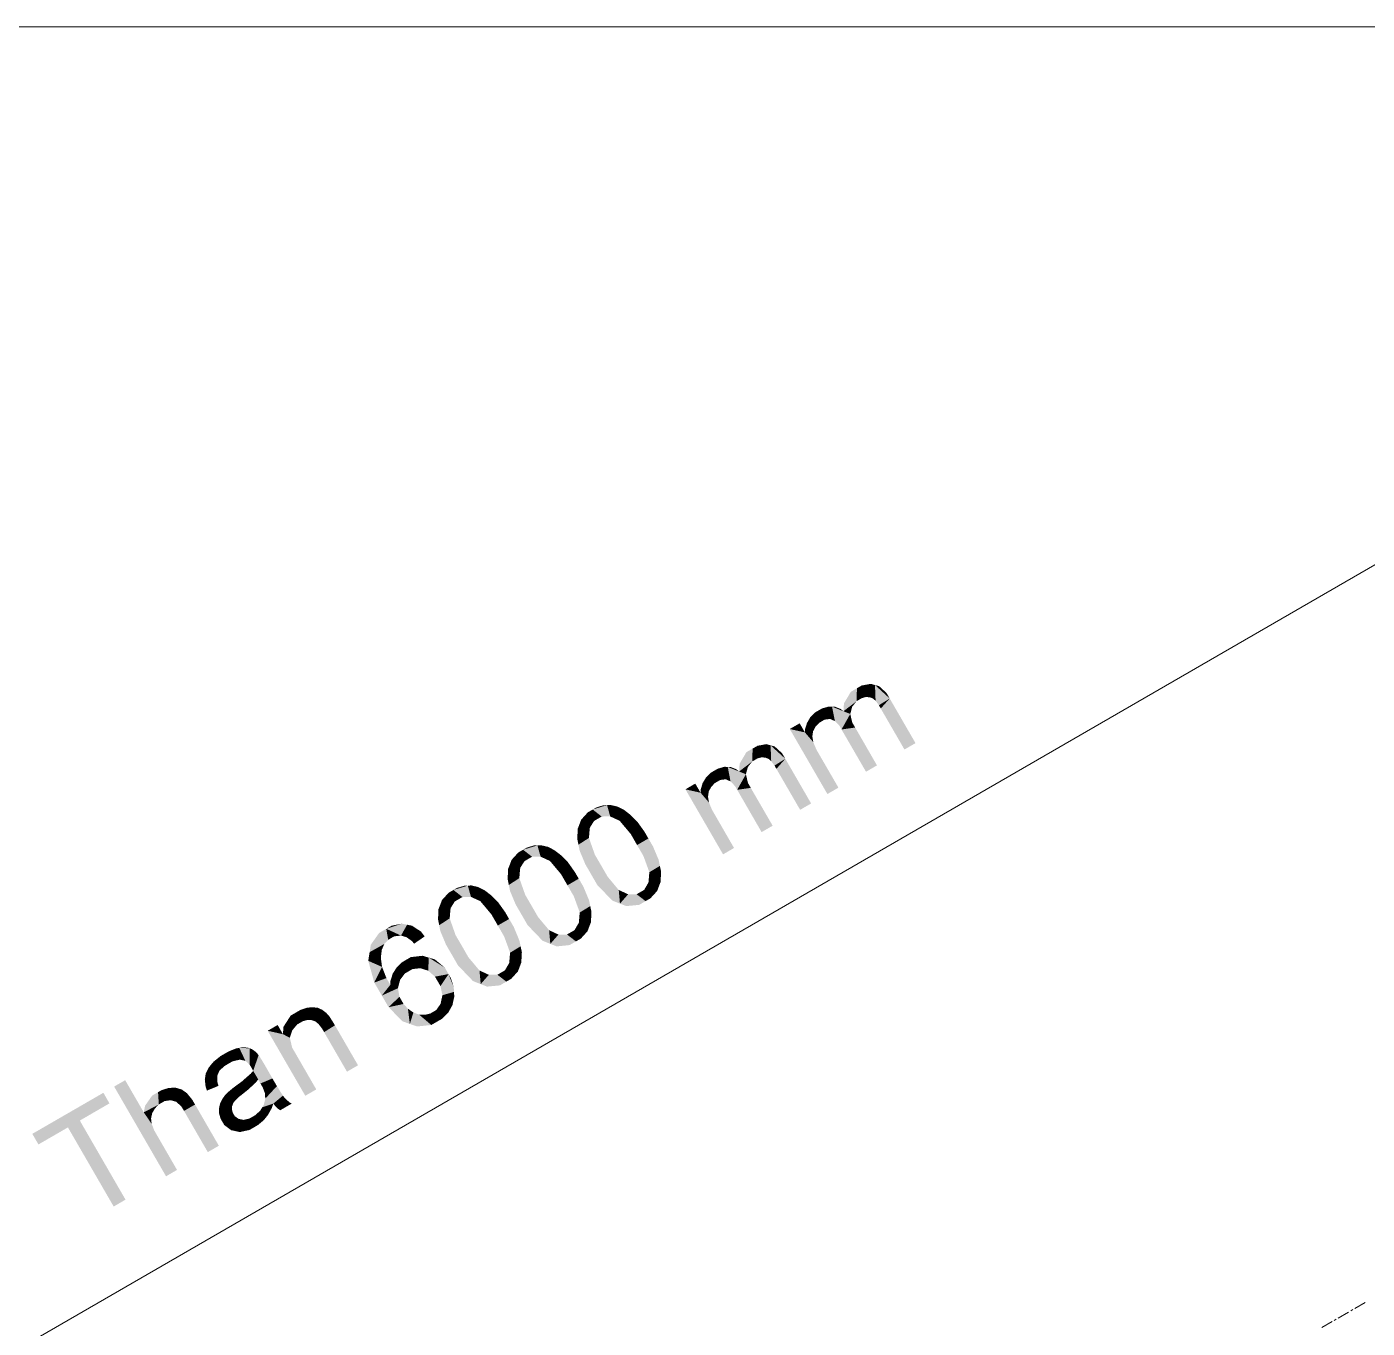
# Model space of a CAD drawing. Header units: millimetres. Extents: x 2 to 579, y 1 to 405.
# Drawn here: x 213.88 to 231.34, y 134.78 to 151.73 of the extents above; entities that cross this region are included whole.
import ezdxf

# ---------------------------------------------------------------- set-up
doc = ezdxf.new("R2010")
doc.units = ezdxf.units.MM
doc.linetypes.add('XKITLINE00', pattern=[0])
doc.layers.add('LinkedObject', color=7, linetype='Continuous', lineweight=0)

# ---------------------------------------------------------------- blocks, each defined once
blk = doc.blocks.new('*A4')
at = {"layer": 'LinkedObject'}
for points in [[(224.692, 143.114), (224.516, 142.814), (224.612, 143.067)], [(224.687, 142.945), (224.516, 142.814), (224.692, 143.114)], [(224.612, 143.067), (224.516, 142.814), (224.523, 142.917)], [(224.687, 142.945), (224.692, 143.114), (224.731, 142.971)], [(224.755, 143.15), (224.806, 142.999), (224.692, 143.114)], [(224.692, 143.114), (224.806, 142.999), (224.756, 142.985)], [(224.731, 142.971), (224.692, 143.114), (224.756, 142.985)], [(224.927, 143.156), (224.755, 143.15), (224.873, 143.171)], [(224.856, 142.997), (224.755, 143.15), (224.927, 143.156)], [(224.806, 142.999), (224.755, 143.15), (224.831, 142.998)], [(224.831, 142.998), (224.755, 143.15), (224.856, 142.997)], [(224.927, 143.156), (224.899, 142.981), (224.856, 142.997)], [(224.899, 142.981), (224.927, 143.156), (224.917, 142.966)], [(224.917, 142.966), (224.927, 143.156), (224.935, 142.951)], [(225.077, 143.053), (224.927, 143.156), (224.981, 143.141)], [(225.119, 142.98), (224.927, 143.156), (225.077, 143.053)], [(224.978, 142.893), (224.927, 143.156), (225.119, 142.98)], [(224.935, 142.951), (224.927, 143.156), (224.978, 142.893)], [(224.238, 142.851), (224.342, 142.714), (224.191, 142.824)], [(224.327, 142.876), (224.342, 142.714), (224.238, 142.851)], [(224.368, 142.874), (224.342, 142.714), (224.327, 142.876)], [(224.368, 142.874), (224.373, 142.7), (224.342, 142.714)], [(224.373, 142.7), (224.368, 142.874), (224.405, 142.686)], [(224.483, 142.842), (224.368, 142.874), (224.409, 142.872)], [(224.516, 142.814), (224.368, 142.874), (224.483, 142.842)], [(224.464, 142.625), (224.368, 142.874), (224.516, 142.814)], [(224.405, 142.686), (224.368, 142.874), (224.464, 142.625)], [(224.63, 142.873), (224.516, 142.814), (224.687, 142.945)], [(224.618, 142.826), (224.516, 142.814), (224.63, 142.873)], [(224.516, 142.814), (224.618, 142.826), (224.605, 142.779)], [(225.119, 142.98), (225.002, 142.85), (224.978, 142.893)], [(225.002, 142.85), (225.119, 142.98), (225.311, 142.316)], [(225.311, 142.316), (225.119, 142.98), (225.455, 142.399)], [(224.014, 142.539), (223.817, 142.583), (223.946, 142.657)], [(224.063, 142.699), (224.016, 142.581), (224.041, 142.661)], [(224.154, 142.616), (224.016, 142.581), (224.063, 142.699)], [(224.085, 142.737), (224.201, 142.664), (224.063, 142.699)], [(224.063, 142.699), (224.201, 142.664), (224.154, 142.616)], [(224.149, 142.8), (224.201, 142.664), (224.085, 142.737)], [(224.271, 142.705), (224.149, 142.8), (224.191, 142.824)], [(224.201, 142.664), (224.149, 142.8), (224.231, 142.682)], [(224.231, 142.682), (224.149, 142.8), (224.271, 142.705)], [(224.191, 142.824), (224.342, 142.714), (224.271, 142.705)], [(224.464, 142.625), (224.516, 142.814), (224.491, 142.577)], [(224.605, 142.779), (224.491, 142.577), (224.516, 142.814)], [(224.631, 142.667), (224.491, 142.577), (224.605, 142.779)], [(224.669, 142.602), (224.491, 142.577), (224.631, 142.667)], [(223.817, 142.583), (224.014, 142.539), (224.307, 141.736)], [(224.121, 142.554), (224.014, 142.539), (224.016, 142.581)], [(224.111, 142.486), (224.014, 142.539), (224.121, 142.554)], [(224.163, 142.316), (224.451, 141.819), (224.014, 142.539)], [(224.163, 142.316), (224.014, 142.539), (224.124, 142.411)], [(224.124, 142.411), (224.014, 142.539), (224.117, 142.449)], [(224.117, 142.449), (224.014, 142.539), (224.111, 142.486)], [(224.307, 141.736), (224.014, 142.539), (224.451, 141.819)], [(224.138, 142.585), (224.016, 142.581), (224.154, 142.616)], [(224.121, 142.554), (224.016, 142.581), (224.138, 142.585)], [(224.491, 142.577), (224.669, 142.602), (224.81, 142.026)], [(224.81, 142.026), (224.669, 142.602), (224.953, 142.109)], [(223.333, 142.328), (223.157, 142.029), (223.252, 142.281)], [(223.328, 142.16), (223.157, 142.029), (223.333, 142.328)], [(223.328, 142.16), (223.333, 142.328), (223.372, 142.185)], [(223.396, 142.364), (223.447, 142.213), (223.333, 142.328)], [(223.333, 142.328), (223.447, 142.213), (223.397, 142.2)], [(223.372, 142.185), (223.333, 142.328), (223.397, 142.2)], [(223.567, 142.37), (223.396, 142.364), (223.513, 142.386)], [(223.497, 142.211), (223.396, 142.364), (223.567, 142.37)], [(223.447, 142.213), (223.396, 142.364), (223.472, 142.212)], [(223.472, 142.212), (223.396, 142.364), (223.497, 142.211)], [(223.567, 142.37), (223.539, 142.195), (223.497, 142.211)], [(223.539, 142.195), (223.567, 142.37), (223.557, 142.18)], [(223.557, 142.18), (223.567, 142.37), (223.575, 142.165)], [(223.717, 142.267), (223.567, 142.37), (223.621, 142.355)], [(223.759, 142.195), (223.567, 142.37), (223.717, 142.267)], [(223.618, 142.107), (223.567, 142.37), (223.759, 142.195)], [(223.575, 142.165), (223.567, 142.37), (223.618, 142.107)], [(223.252, 142.281), (223.157, 142.029), (223.164, 142.132)], [(223.271, 142.087), (223.157, 142.029), (223.328, 142.16)], [(223.759, 142.195), (223.643, 142.064), (223.618, 142.107)], [(223.643, 142.064), (223.759, 142.195), (223.952, 141.53)], [(223.952, 141.53), (223.759, 142.195), (224.095, 141.613)], [(222.79, 142.014), (222.841, 141.879), (222.726, 141.952)], [(222.911, 141.919), (222.79, 142.014), (222.832, 142.039)], [(222.841, 141.879), (222.79, 142.014), (222.872, 141.896)], [(222.872, 141.896), (222.79, 142.014), (222.911, 141.919)], [(222.879, 142.066), (222.983, 141.928), (222.832, 142.039)], [(222.832, 142.039), (222.983, 141.928), (222.911, 141.919)], [(222.967, 142.091), (222.983, 141.928), (222.879, 142.066)], [(223.009, 142.089), (222.983, 141.928), (222.967, 142.091)], [(223.009, 142.089), (223.014, 141.914), (222.983, 141.928)], [(223.014, 141.914), (223.009, 142.089), (223.045, 141.901)], [(223.124, 142.057), (223.009, 142.089), (223.05, 142.087)], [(223.157, 142.029), (223.009, 142.089), (223.124, 142.057)], [(223.104, 141.839), (223.009, 142.089), (223.157, 142.029)], [(223.045, 141.901), (223.009, 142.089), (223.104, 141.839)], [(223.104, 141.839), (223.157, 142.029), (223.132, 141.791)], [(223.246, 141.994), (223.132, 141.791), (223.157, 142.029)], [(223.272, 141.881), (223.132, 141.791), (223.246, 141.994)], [(223.258, 142.04), (223.157, 142.029), (223.271, 142.087)], [(223.157, 142.029), (223.258, 142.04), (223.246, 141.994)], [(222.655, 141.753), (222.458, 141.797), (222.586, 141.872)], [(222.458, 141.797), (222.655, 141.753), (222.948, 140.95)], [(222.762, 141.769), (222.655, 141.753), (222.657, 141.795)], [(222.703, 141.914), (222.657, 141.795), (222.681, 141.876)], [(222.795, 141.83), (222.657, 141.795), (222.703, 141.914)], [(222.778, 141.8), (222.657, 141.795), (222.795, 141.83)], [(222.762, 141.769), (222.657, 141.795), (222.778, 141.8)], [(222.726, 141.952), (222.841, 141.879), (222.703, 141.914)], [(222.703, 141.914), (222.841, 141.879), (222.795, 141.83)], [(223.309, 141.816), (223.132, 141.791), (223.272, 141.881)], [(223.132, 141.791), (223.309, 141.816), (223.45, 141.24)], [(223.45, 141.24), (223.309, 141.816), (223.594, 141.323)], [(222.752, 141.701), (222.655, 141.753), (222.762, 141.769)], [(222.804, 141.531), (223.091, 141.033), (222.655, 141.753)], [(222.804, 141.531), (222.655, 141.753), (222.764, 141.626)], [(222.764, 141.626), (222.655, 141.753), (222.758, 141.663)], [(222.758, 141.663), (222.655, 141.753), (222.752, 141.701)], [(222.948, 140.95), (222.655, 141.753), (223.091, 141.033)], [(221.186, 141.497), (221.268, 141.385), (221.1, 141.402)], [(221.25, 141.534), (221.268, 141.385), (221.186, 141.497)], [(221.437, 141.592), (221.25, 141.534), (221.39, 141.59)], [(221.478, 141.444), (221.25, 141.534), (221.437, 141.592)], [(221.39, 141.59), (221.25, 141.534), (221.297, 141.561)], [(221.25, 141.534), (221.367, 141.443), (221.317, 141.414)], [(221.367, 141.443), (221.25, 141.534), (221.478, 141.444)], [(221.268, 141.385), (221.25, 141.534), (221.317, 141.414)], [(221.483, 141.593), (221.539, 141.416), (221.437, 141.592)], [(221.437, 141.592), (221.539, 141.416), (221.478, 141.444)], [(221.573, 141.572), (221.539, 141.416), (221.483, 141.593)], [(221.617, 141.55), (221.539, 141.416), (221.573, 141.572)], [(221.617, 141.55), (221.6, 141.388), (221.539, 141.416)], [(221.66, 141.528), (221.6, 141.388), (221.617, 141.55)], [(221.746, 141.461), (221.6, 141.388), (221.66, 141.528)], [(221.789, 141.418), (221.6, 141.388), (221.746, 141.461)], [(221.055, 141.285), (221.207, 141.239), (221.049, 141.151)], [(221.213, 141.298), (221.055, 141.285), (221.078, 141.344)], [(221.207, 141.239), (221.055, 141.285), (221.213, 141.298)], [(221.1, 141.402), (221.268, 141.385), (221.078, 141.344)], [(221.078, 141.344), (221.268, 141.385), (221.213, 141.298)], [(221.789, 141.418), (221.745, 141.216), (221.6, 141.388)], [(221.832, 141.374), (221.745, 141.216), (221.789, 141.418)], [(221.925, 141.244), (221.745, 141.216), (221.832, 141.374)], [(221.049, 141.151), (221.207, 141.239), (221.064, 141.076)], [(221.064, 141.076), (221.207, 141.239), (221.201, 141.164)], [(221.201, 141.164), (221.154, 140.821), (221.064, 141.076)], [(221.278, 140.946), (221.154, 140.821), (221.201, 141.164)], [(221.925, 141.244), (221.828, 141.071), (221.745, 141.216)], [(221.975, 141.157), (221.828, 141.071), (221.925, 141.244)], [(221.975, 141.157), (221.911, 140.928), (221.828, 141.071)], [(222.035, 141.054), (221.911, 140.928), (221.975, 141.157)], [(220.279, 140.973), (220.361, 140.861), (220.193, 140.878)], [(220.343, 141.01), (220.361, 140.861), (220.279, 140.973)], [(220.53, 141.067), (220.343, 141.01), (220.483, 141.066)], [(220.571, 140.92), (220.343, 141.01), (220.53, 141.067)], [(220.483, 141.066), (220.343, 141.01), (220.39, 141.037)], [(220.343, 141.01), (220.46, 140.919), (220.41, 140.89)], [(220.46, 140.919), (220.343, 141.01), (220.571, 140.92)], [(220.361, 140.861), (220.343, 141.01), (220.41, 140.89)], [(220.576, 141.069), (220.632, 140.892), (220.53, 141.067)], [(220.53, 141.067), (220.632, 140.892), (220.571, 140.92)], [(220.666, 141.048), (220.632, 140.892), (220.576, 141.069)], [(220.71, 141.026), (220.632, 140.892), (220.666, 141.048)], [(220.71, 141.026), (220.693, 140.864), (220.632, 140.892)], [(220.753, 141.003), (220.693, 140.864), (220.71, 141.026)], [(220.839, 140.937), (220.693, 140.864), (220.753, 141.003)], [(220.882, 140.894), (220.693, 140.864), (220.839, 140.937)], [(221.064, 141.076), (221.154, 140.821), (221.079, 141)], [(221.154, 140.821), (221.278, 140.946), (221.214, 140.717)], [(221.214, 140.717), (221.278, 140.946), (221.362, 140.802)], [(221.911, 140.928), (222.035, 141.054), (221.988, 140.717)], [(221.988, 140.717), (222.035, 141.054), (222.125, 140.8)], [(222.125, 140.8), (222.035, 141.054), (222.11, 140.876)], [(220.148, 140.761), (220.3, 140.715), (220.142, 140.627)], [(220.306, 140.774), (220.148, 140.761), (220.171, 140.819)], [(220.3, 140.715), (220.148, 140.761), (220.306, 140.774)], [(220.193, 140.878), (220.361, 140.861), (220.171, 140.819)], [(220.171, 140.819), (220.361, 140.861), (220.306, 140.774)], [(220.882, 140.894), (220.838, 140.691), (220.693, 140.864)], [(220.925, 140.85), (220.838, 140.691), (220.882, 140.894)], [(221.018, 140.719), (220.838, 140.691), (220.925, 140.85)], [(221.362, 140.802), (221.309, 140.552), (221.214, 140.717)], [(221.445, 140.658), (221.309, 140.552), (221.362, 140.802)], [(222.125, 140.8), (221.982, 140.65), (221.988, 140.717)], [(222.141, 140.725), (221.982, 140.65), (222.125, 140.8)], [(220.142, 140.627), (220.3, 140.715), (220.157, 140.551)], [(220.157, 140.551), (220.3, 140.715), (220.294, 140.64)], [(220.294, 140.64), (220.247, 140.296), (220.157, 140.551)], [(220.371, 140.422), (220.247, 140.296), (220.294, 140.64)], [(221.018, 140.719), (220.921, 140.547), (220.838, 140.691)], [(221.068, 140.633), (220.921, 140.547), (221.018, 140.719)], [(221.068, 140.633), (221.004, 140.404), (220.921, 140.547)], [(221.128, 140.53), (221.004, 140.404), (221.068, 140.633)], [(221.445, 140.658), (221.605, 140.308), (221.309, 140.552)], [(221.589, 140.486), (221.605, 140.308), (221.445, 140.658)], [(222.112, 140.532), (221.92, 140.487), (221.976, 140.583)], [(221.982, 140.65), (222.134, 140.59), (221.976, 140.583)], [(221.976, 140.583), (222.134, 140.59), (222.112, 140.532)], [(222.134, 140.59), (221.982, 140.65), (222.141, 140.725)], [(219.372, 140.449), (219.454, 140.337), (219.286, 140.354)], [(219.436, 140.486), (219.454, 140.337), (219.372, 140.449)], [(219.623, 140.543), (219.436, 140.486), (219.576, 140.541)], [(219.664, 140.396), (219.436, 140.486), (219.623, 140.543)], [(219.576, 140.541), (219.436, 140.486), (219.483, 140.513)], [(219.436, 140.486), (219.553, 140.394), (219.503, 140.365)], [(219.553, 140.394), (219.436, 140.486), (219.664, 140.396)], [(219.454, 140.337), (219.436, 140.486), (219.503, 140.365)], [(219.669, 140.545), (219.725, 140.368), (219.623, 140.543)], [(219.623, 140.543), (219.725, 140.368), (219.664, 140.396)], [(219.759, 140.524), (219.725, 140.368), (219.669, 140.545)], [(219.803, 140.502), (219.725, 140.368), (219.759, 140.524)], [(219.803, 140.502), (219.786, 140.34), (219.725, 140.368)], [(219.846, 140.479), (219.786, 140.34), (219.803, 140.502)], [(219.932, 140.413), (219.786, 140.34), (219.846, 140.479)], [(219.975, 140.369), (219.786, 140.34), (219.932, 140.413)], [(220.157, 140.551), (220.247, 140.296), (220.172, 140.476)], [(220.247, 140.296), (220.371, 140.422), (220.307, 140.193)], [(220.307, 140.193), (220.371, 140.422), (220.455, 140.278)], [(221.004, 140.404), (221.128, 140.53), (221.081, 140.193)], [(221.081, 140.193), (221.128, 140.53), (221.218, 140.276)], [(221.218, 140.276), (221.128, 140.53), (221.203, 140.351)], [(221.309, 140.552), (221.605, 140.308), (221.505, 140.348)], [(221.605, 140.308), (221.589, 140.486), (221.65, 140.458)], [(221.711, 140.43), (221.605, 140.308), (221.65, 140.458)], [(221.711, 140.43), (221.939, 140.341), (221.605, 140.308)], [(221.822, 140.43), (221.939, 140.341), (221.711, 140.43)], [(221.939, 140.341), (221.822, 140.43), (221.871, 140.459)], [(221.92, 140.487), (221.939, 140.341), (221.871, 140.459)], [(222.09, 140.473), (221.92, 140.487), (222.112, 140.532)], [(222.003, 140.378), (221.92, 140.487), (222.09, 140.473)], [(221.939, 140.341), (221.92, 140.487), (222.003, 140.378)], [(219.241, 140.237), (219.393, 140.191), (219.235, 140.103)], [(219.399, 140.249), (219.241, 140.237), (219.264, 140.295)], [(219.393, 140.191), (219.241, 140.237), (219.399, 140.249)], [(219.286, 140.354), (219.454, 140.337), (219.264, 140.295)], [(219.264, 140.295), (219.454, 140.337), (219.399, 140.249)], [(219.975, 140.369), (219.931, 140.167), (219.786, 140.34)], [(220.018, 140.326), (219.931, 140.167), (219.975, 140.369)], [(220.111, 140.195), (219.931, 140.167), (220.018, 140.326)], [(220.455, 140.278), (220.402, 140.028), (220.307, 140.193)], [(220.538, 140.134), (220.402, 140.028), (220.455, 140.278)], [(221.218, 140.276), (221.075, 140.126), (221.081, 140.193)], [(221.234, 140.2), (221.075, 140.126), (221.218, 140.276)], [(221.605, 140.308), (221.939, 140.341), (221.688, 140.276)], [(221.688, 140.276), (221.939, 140.341), (221.855, 140.292)], [(218.765, 140.047), (218.561, 139.98), (218.63, 140.02)], [(218.832, 140.033), (218.561, 139.98), (218.765, 140.047)], [(218.753, 139.892), (218.561, 139.98), (218.832, 140.033)], [(218.753, 139.892), (218.832, 140.033), (218.8, 139.878)], [(218.832, 140.033), (218.828, 139.869), (218.8, 139.878)], [(218.828, 139.869), (218.832, 140.033), (218.891, 139.823)], [(219.013, 139.944), (218.832, 140.033), (218.898, 140.02)], [(218.891, 139.823), (218.832, 140.033), (219.013, 139.944)], [(219.235, 140.103), (219.393, 140.191), (219.25, 140.027)], [(219.25, 140.027), (219.393, 140.191), (219.387, 140.116)], [(219.387, 140.116), (219.34, 139.772), (219.25, 140.027)], [(219.464, 139.897), (219.34, 139.772), (219.387, 140.116)], [(220.111, 140.195), (220.014, 140.023), (219.931, 140.167)], [(220.161, 140.108), (220.014, 140.023), (220.111, 140.195)], [(220.161, 140.108), (220.097, 139.879), (220.014, 140.023)], [(220.221, 140.006), (220.097, 139.879), (220.161, 140.108)], [(220.538, 140.134), (220.698, 139.784), (220.402, 140.028)], [(220.682, 139.962), (220.698, 139.784), (220.538, 140.134)], [(221.205, 140.008), (221.013, 139.963), (221.069, 140.059)], [(221.075, 140.126), (221.227, 140.066), (221.069, 140.059)], [(221.069, 140.059), (221.227, 140.066), (221.205, 140.008)], [(221.227, 140.066), (221.075, 140.126), (221.234, 140.2)], [(218.561, 139.98), (218.344, 139.676), (218.468, 139.926)], [(218.586, 139.837), (218.344, 139.676), (218.561, 139.98)], [(218.468, 139.926), (218.344, 139.676), (218.36, 139.774)], [(218.561, 139.98), (218.663, 139.882), (218.62, 139.857)], [(218.663, 139.882), (218.561, 139.98), (218.753, 139.892)], [(218.586, 139.837), (218.561, 139.98), (218.62, 139.857)], [(218.891, 139.823), (219.013, 139.944), (218.925, 139.787)], [(218.925, 139.787), (219.013, 139.944), (219.061, 139.881)], [(219.25, 140.027), (219.34, 139.772), (219.265, 139.951)], [(219.34, 139.772), (219.464, 139.897), (219.4, 139.669)], [(219.4, 139.669), (219.464, 139.897), (219.548, 139.754)], [(220.097, 139.879), (220.221, 140.006), (220.174, 139.669)], [(220.174, 139.669), (220.221, 140.006), (220.311, 139.752)], [(220.311, 139.752), (220.221, 140.006), (220.295, 139.827)], [(220.402, 140.028), (220.698, 139.784), (220.598, 139.824)], [(220.698, 139.784), (220.682, 139.962), (220.743, 139.933)], [(220.804, 139.905), (220.698, 139.784), (220.743, 139.933)], [(220.804, 139.905), (221.032, 139.816), (220.698, 139.784)], [(220.915, 139.906), (221.032, 139.816), (220.804, 139.905)], [(221.032, 139.816), (220.915, 139.906), (220.964, 139.934)], [(221.013, 139.963), (221.032, 139.816), (220.964, 139.934)], [(221.183, 139.949), (221.013, 139.963), (221.205, 140.008)], [(221.096, 139.853), (221.013, 139.963), (221.183, 139.949)], [(221.032, 139.816), (221.013, 139.963), (221.096, 139.853)], [(218.502, 139.704), (218.326, 139.563), (218.344, 139.676)], [(218.49, 139.602), (218.326, 139.563), (218.502, 139.704)], [(218.536, 139.783), (218.344, 139.676), (218.586, 139.837)], [(218.521, 139.749), (218.344, 139.676), (218.536, 139.783)], [(218.344, 139.676), (218.521, 139.749), (218.502, 139.704)], [(219.548, 139.754), (219.495, 139.504), (219.4, 139.669)], [(219.631, 139.609), (219.495, 139.504), (219.548, 139.754)], [(220.311, 139.752), (220.168, 139.601), (220.174, 139.669)], [(220.327, 139.676), (220.168, 139.601), (220.311, 139.752)], [(220.698, 139.784), (221.032, 139.816), (220.781, 139.751)], [(220.781, 139.751), (221.032, 139.816), (220.948, 139.768)], [(218.498, 139.543), (218.326, 139.563), (218.49, 139.602)], [(218.506, 139.484), (218.405, 139.28), (218.326, 139.563)], [(218.506, 139.484), (218.326, 139.563), (218.498, 139.543)], [(218.767, 139.545), (218.852, 139.426), (218.699, 139.481)], [(218.901, 139.455), (218.767, 139.545), (218.808, 139.569)], [(218.852, 139.426), (218.767, 139.545), (218.901, 139.455)], [(218.88, 139.611), (219.003, 139.467), (218.808, 139.569)], [(218.808, 139.569), (219.003, 139.467), (218.901, 139.455)], [(219.033, 139.629), (219.003, 139.467), (218.88, 139.611)], [(219.114, 139.605), (219.003, 139.467), (219.033, 139.629)], [(219.003, 139.467), (219.114, 139.605), (219.055, 139.451)], [(219.114, 139.605), (219.108, 139.434), (219.055, 139.451)], [(219.108, 139.434), (219.114, 139.605), (219.195, 139.357)], [(219.324, 139.474), (219.114, 139.605), (219.195, 139.581)], [(219.372, 139.39), (219.114, 139.605), (219.324, 139.474)], [(219.195, 139.357), (219.114, 139.605), (219.372, 139.39)], [(219.631, 139.609), (219.791, 139.26), (219.495, 139.504)], [(219.775, 139.437), (219.791, 139.26), (219.631, 139.609)], [(220.298, 139.483), (220.106, 139.439), (220.162, 139.534)], [(220.168, 139.601), (220.32, 139.542), (220.162, 139.534)], [(220.162, 139.534), (220.32, 139.542), (220.298, 139.483)], [(220.32, 139.542), (220.168, 139.601), (220.327, 139.676)], [(218.563, 139.338), (218.405, 139.28), (218.506, 139.484)], [(218.563, 139.338), (218.503, 139.111), (218.405, 139.28)], [(218.613, 139.25), (218.503, 139.111), (218.563, 139.338)], [(218.673, 139.44), (218.613, 139.25), (218.646, 139.399)], [(218.803, 139.398), (218.613, 139.25), (218.673, 139.44)], [(218.646, 139.399), (218.613, 139.25), (218.616, 139.304)], [(218.741, 139.315), (218.613, 139.25), (218.803, 139.398)], [(218.699, 139.481), (218.852, 139.426), (218.673, 139.44)], [(218.673, 139.44), (218.852, 139.426), (218.803, 139.398)], [(219.195, 139.357), (219.372, 139.39), (219.23, 139.297)], [(219.372, 139.39), (219.267, 139.233), (219.23, 139.297)], [(219.267, 139.233), (219.372, 139.39), (219.292, 139.115)], [(219.292, 139.115), (219.372, 139.39), (219.443, 139.158)], [(219.44, 139.219), (219.372, 139.39), (219.404, 139.335)], [(219.443, 139.158), (219.372, 139.39), (219.44, 139.219)], [(219.495, 139.504), (219.791, 139.26), (219.691, 139.299)], [(219.791, 139.26), (219.775, 139.437), (219.836, 139.409)], [(219.897, 139.381), (219.791, 139.26), (219.836, 139.409)], [(219.897, 139.381), (220.125, 139.292), (219.791, 139.26)], [(220.008, 139.382), (220.125, 139.292), (219.897, 139.381)], [(220.125, 139.292), (220.008, 139.382), (220.057, 139.41)], [(220.106, 139.439), (220.125, 139.292), (220.057, 139.41)], [(220.276, 139.425), (220.106, 139.439), (220.298, 139.483)], [(220.189, 139.329), (220.106, 139.439), (220.276, 139.425)], [(220.125, 139.292), (220.106, 139.439), (220.189, 139.329)], [(218.503, 139.111), (218.613, 139.25), (218.713, 139.206)], [(218.713, 139.206), (218.591, 138.959), (218.503, 139.111)], [(218.732, 139.095), (218.591, 138.959), (218.713, 139.206)], [(218.727, 139.261), (218.613, 139.25), (218.741, 139.315)], [(218.613, 139.25), (218.727, 139.261), (218.713, 139.206)], [(219.791, 139.26), (220.125, 139.292), (219.874, 139.227)], [(219.874, 139.227), (220.125, 139.292), (220.041, 139.243)], [(218.591, 138.959), (218.732, 139.095), (218.765, 139.038)], [(218.786, 139.001), (218.591, 138.959), (218.765, 139.038)], [(218.786, 139.001), (218.868, 138.741), (218.591, 138.959)], [(218.843, 138.939), (218.868, 138.741), (218.786, 139.001)], [(219.396, 138.938), (219.212, 138.922), (219.269, 139.004)], [(219.28, 139.059), (219.423, 138.987), (219.269, 139.004)], [(219.269, 139.004), (219.423, 138.987), (219.396, 138.938)], [(219.443, 139.158), (219.28, 139.059), (219.292, 139.115)], [(219.447, 139.097), (219.28, 139.059), (219.443, 139.158)], [(219.423, 138.987), (219.28, 139.059), (219.447, 139.097)], [(217.404, 138.901), (217.221, 138.703), (217.316, 138.85)], [(217.399, 138.733), (217.221, 138.703), (217.404, 138.901)], [(217.399, 138.733), (217.404, 138.901), (217.444, 138.759)], [(217.442, 138.923), (217.53, 138.792), (217.404, 138.901)], [(217.404, 138.901), (217.53, 138.792), (217.473, 138.776)], [(217.444, 138.759), (217.404, 138.901), (217.473, 138.776)], [(217.52, 138.95), (217.53, 138.792), (217.442, 138.923)], [(217.56, 138.955), (217.53, 138.792), (217.52, 138.95)], [(217.53, 138.792), (217.56, 138.955), (217.559, 138.791)], [(217.56, 138.955), (217.588, 138.79), (217.559, 138.791)], [(217.669, 138.951), (217.56, 138.955), (217.6, 138.959)], [(217.697, 138.938), (217.56, 138.955), (217.669, 138.951)], [(217.638, 138.773), (217.56, 138.955), (217.697, 138.938)], [(217.588, 138.79), (217.56, 138.955), (217.638, 138.773)], [(217.697, 138.938), (217.659, 138.756), (217.638, 138.773)], [(217.726, 138.925), (217.659, 138.756), (217.697, 138.938)], [(217.779, 138.885), (217.659, 138.756), (217.726, 138.925)], [(217.659, 138.756), (217.779, 138.885), (217.679, 138.739)], [(217.679, 138.739), (217.779, 138.885), (217.803, 138.858)], [(217.803, 138.858), (217.726, 138.678), (217.679, 138.739)], [(217.819, 138.84), (217.726, 138.678), (217.803, 138.858)], [(217.863, 138.772), (217.726, 138.678), (217.819, 138.84)], [(218.591, 138.959), (218.868, 138.741), (218.773, 138.775)], [(218.879, 138.914), (218.868, 138.741), (218.843, 138.939)], [(218.868, 138.741), (218.879, 138.914), (218.914, 138.89)], [(218.914, 138.89), (219.147, 138.727), (218.868, 138.741)], [(218.988, 138.863), (219.147, 138.727), (218.914, 138.89)], [(219.026, 138.862), (219.147, 138.727), (218.988, 138.863)], [(219.065, 138.86), (219.147, 138.727), (219.026, 138.862)], [(219.135, 138.877), (219.237, 138.779), (219.065, 138.86)], [(219.065, 138.86), (219.237, 138.779), (219.147, 138.727)], [(219.237, 138.779), (219.135, 138.877), (219.166, 138.895)], [(219.212, 138.922), (219.237, 138.779), (219.166, 138.895)], [(219.369, 138.889), (219.212, 138.922), (219.396, 138.938)], [(219.29, 138.809), (219.212, 138.922), (219.369, 138.889)], [(219.237, 138.779), (219.212, 138.922), (219.29, 138.809)], [(217.215, 138.607), (217.016, 138.652), (217.146, 138.727)], [(217.016, 138.652), (217.382, 138.351), (217.506, 137.805)], [(217.382, 138.351), (217.016, 138.652), (217.335, 138.432)], [(217.304, 138.562), (217.016, 138.652), (217.215, 138.607)], [(217.335, 138.432), (217.016, 138.652), (217.304, 138.562)], [(217.221, 138.703), (217.337, 138.658), (217.215, 138.607)], [(217.215, 138.607), (217.337, 138.658), (217.304, 138.562)], [(217.337, 138.658), (217.221, 138.703), (217.399, 138.733)], [(217.863, 138.772), (217.751, 138.634), (217.726, 138.678)], [(217.892, 138.723), (217.751, 138.634), (217.863, 138.772)], [(217.751, 138.634), (217.892, 138.723), (218.049, 138.119)], [(218.049, 138.119), (217.892, 138.723), (218.193, 138.202)], [(218.868, 138.741), (219.147, 138.727), (218.963, 138.708)], [(216.401, 138.321), (216.28, 138.212), (216.313, 138.251)], [(216.453, 138.192), (216.28, 138.212), (216.401, 138.321)], [(216.455, 138.353), (216.557, 138.253), (216.401, 138.321)], [(216.453, 138.192), (216.401, 138.321), (216.503, 138.222)], [(216.503, 138.222), (216.401, 138.321), (216.557, 138.253)], [(216.646, 138.429), (216.455, 138.353), (216.605, 138.422)], [(216.653, 138.276), (216.455, 138.353), (216.646, 138.429)], [(216.605, 138.422), (216.455, 138.353), (216.51, 138.384)], [(216.557, 138.253), (216.455, 138.353), (216.653, 138.276)], [(216.756, 138.433), (216.646, 138.429), (216.687, 138.436)], [(216.783, 138.423), (216.646, 138.429), (216.756, 138.433)], [(216.653, 138.276), (216.646, 138.429), (216.694, 138.267)], [(216.694, 138.267), (216.646, 138.429), (216.725, 138.261)], [(216.646, 138.429), (216.781, 138.211), (216.725, 138.261)], [(216.783, 138.423), (216.781, 138.211), (216.646, 138.429)], [(216.81, 138.413), (216.781, 138.211), (216.783, 138.423)], [(216.861, 138.377), (216.781, 138.211), (216.81, 138.413)], [(216.884, 138.351), (216.781, 138.211), (216.861, 138.377)], [(216.781, 138.211), (216.884, 138.351), (216.898, 138.335)], [(216.781, 138.211), (216.898, 138.335), (216.806, 138.168)], [(216.806, 138.168), (216.898, 138.335), (216.809, 138.164)], [(216.809, 138.164), (216.898, 138.335), (216.819, 138.145)], [(216.819, 138.145), (216.898, 138.335), (216.827, 138.13)], [(216.827, 138.13), (216.898, 138.335), (216.893, 138.018)], [(216.94, 138.27), (216.893, 138.018), (216.898, 138.335)], [(217.506, 137.805), (217.382, 138.351), (217.649, 137.888)], [(216.374, 138.1), (216.203, 138.054), (216.388, 138.132)], [(216.209, 138.094), (216.388, 138.132), (216.203, 138.054)], [(216.248, 138.173), (216.388, 138.132), (216.209, 138.094)], [(216.28, 138.212), (216.388, 138.132), (216.248, 138.173)], [(216.388, 138.132), (216.28, 138.212), (216.453, 138.192)], [(216.827, 138.13), (216.893, 138.018), (216.794, 138.092)], [(216.968, 138.223), (216.893, 138.018), (216.94, 138.27)], [(216.968, 138.223), (216.922, 137.965), (216.893, 138.018)], [(217.078, 138.031), (216.922, 137.965), (216.968, 138.223)], [(215.402, 137.589), (215.016, 137.925), (215.16, 138.008)], [(216.203, 138.054), (216.224, 137.872), (216.197, 138.013)], [(216.197, 138.013), (216.224, 137.872), (216.208, 137.922)], [(216.36, 138.068), (216.203, 138.054), (216.374, 138.1)], [(216.36, 138.068), (216.224, 137.872), (216.203, 138.054)], [(216.361, 137.985), (216.224, 137.872), (216.36, 138.068)], [(216.224, 137.872), (216.361, 137.985), (216.375, 137.934)], [(216.681, 137.993), (216.761, 137.885), (216.6, 137.933)], [(216.794, 138.092), (216.893, 138.018), (216.681, 137.993)], [(216.681, 137.993), (216.893, 138.018), (216.761, 137.885)], [(216.761, 137.885), (216.893, 138.018), (216.863, 137.979)], [(217.078, 138.031), (216.95, 137.917), (216.922, 137.965)], [(216.95, 137.917), (217.078, 138.031), (216.98, 137.839)], [(216.98, 137.839), (217.078, 138.031), (217.136, 137.931)], [(214.569, 137.482), (213.95, 137.309), (214.876, 137.844)], [(214.569, 137.482), (214.876, 137.844), (214.955, 137.706)], [(215.016, 137.925), (215.402, 137.589), (215.692, 136.756)], [(215.588, 137.852), (215.402, 137.589), (215.511, 137.807)], [(215.598, 137.692), (215.402, 137.589), (215.588, 137.852)], [(215.511, 137.807), (215.402, 137.589), (215.419, 137.676)], [(215.635, 137.879), (215.752, 137.748), (215.588, 137.852)], [(215.588, 137.852), (215.752, 137.748), (215.672, 137.735)], [(215.598, 137.692), (215.588, 137.852), (215.629, 137.71)], [(215.629, 137.71), (215.588, 137.852), (215.672, 137.735)], [(215.727, 137.907), (215.752, 137.748), (215.635, 137.879)], [(215.772, 137.909), (215.752, 137.748), (215.727, 137.907)], [(215.772, 137.909), (215.789, 137.737), (215.752, 137.748)], [(215.817, 137.91), (215.789, 137.737), (215.772, 137.909)], [(215.789, 137.737), (215.817, 137.91), (215.827, 137.726)], [(215.93, 137.863), (215.817, 137.91), (215.896, 137.887)], [(215.827, 137.726), (215.817, 137.91), (215.93, 137.863)], [(215.93, 137.863), (215.895, 137.661), (215.827, 137.726)], [(215.964, 137.839), (215.895, 137.661), (215.93, 137.863)], [(216.034, 137.753), (215.895, 137.661), (215.964, 137.839)], [(216.461, 137.813), (216.567, 137.709), (216.423, 137.76)], [(216.485, 137.837), (216.567, 137.709), (216.461, 137.813)], [(216.503, 137.855), (216.595, 137.746), (216.485, 137.837)], [(216.567, 137.709), (216.485, 137.837), (216.581, 137.727)], [(216.581, 137.727), (216.485, 137.837), (216.595, 137.746)], [(216.56, 137.903), (216.649, 137.796), (216.503, 137.855)], [(216.503, 137.855), (216.649, 137.796), (216.595, 137.746)], [(216.6, 137.933), (216.69, 137.828), (216.56, 137.903)], [(216.56, 137.903), (216.69, 137.828), (216.649, 137.796)], [(216.6, 137.933), (216.761, 137.885), (216.69, 137.828)], [(217.214, 137.807), (217.09, 137.703), (216.945, 137.654)], [(216.967, 137.691), (217.214, 137.807), (216.945, 137.654)], [(216.967, 137.691), (217.136, 137.931), (217.214, 137.807)], [(216.985, 137.768), (217.136, 137.931), (216.967, 137.691)], [(217.136, 137.931), (216.982, 137.808), (216.98, 137.839)], [(216.982, 137.808), (217.136, 137.931), (216.985, 137.768)], [(217.09, 137.703), (217.214, 137.807), (217.111, 137.675)], [(217.111, 137.675), (217.214, 137.807), (217.234, 137.783)], [(217.234, 137.783), (217.155, 137.632), (217.111, 137.675)], [(217.254, 137.76), (217.155, 137.632), (217.234, 137.783)], [(215.548, 137.641), (215.402, 137.589), (215.598, 137.692)], [(215.529, 137.608), (215.402, 137.589), (215.548, 137.641)], [(215.511, 137.576), (215.402, 137.589), (215.529, 137.608)], [(215.402, 137.589), (215.506, 137.437), (215.539, 137.352)], [(215.506, 137.437), (215.402, 137.589), (215.501, 137.472)], [(215.501, 137.472), (215.402, 137.589), (215.497, 137.508)], [(215.497, 137.508), (215.402, 137.589), (215.511, 137.576)], [(215.692, 136.756), (215.402, 137.589), (215.539, 137.352)], [(216.07, 137.691), (215.895, 137.661), (216.034, 137.753)], [(215.895, 137.661), (216.07, 137.691), (215.926, 137.608)], [(215.926, 137.608), (216.07, 137.691), (216.236, 137.071)], [(216.236, 137.071), (216.07, 137.691), (216.38, 137.154)], [(216.395, 137.702), (216.552, 137.648), (216.382, 137.639)], [(216.382, 137.639), (216.552, 137.648), (216.383, 137.606)], [(216.383, 137.606), (216.552, 137.648), (216.55, 137.627)], [(216.55, 137.627), (216.42, 137.476), (216.383, 137.606)], [(216.383, 137.606), (216.42, 137.476), (216.384, 137.572)], [(216.553, 137.669), (216.395, 137.702), (216.409, 137.731)], [(216.552, 137.648), (216.395, 137.702), (216.553, 137.669)], [(216.423, 137.76), (216.567, 137.709), (216.409, 137.731)], [(216.409, 137.731), (216.567, 137.709), (216.553, 137.669)], [(216.56, 137.587), (216.42, 137.476), (216.55, 137.627)], [(216.991, 137.519), (216.86, 137.556), (216.923, 137.617)], [(217.09, 137.703), (216.923, 137.617), (216.945, 137.654)], [(217.07, 137.646), (216.923, 137.617), (217.09, 137.703)], [(217.02, 137.555), (216.923, 137.617), (217.07, 137.646)], [(216.991, 137.519), (216.923, 137.617), (217.02, 137.555)], [(217.254, 137.76), (217.179, 137.616), (217.155, 137.632)], [(217.301, 137.719), (217.179, 137.616), (217.254, 137.76)], [(217.179, 137.616), (217.301, 137.719), (217.329, 137.703)], [(214.569, 137.482), (214.414, 137.393), (213.95, 137.309)], [(214.414, 137.393), (214.569, 137.482), (215.01, 136.362)], [(215.01, 136.362), (214.569, 137.482), (215.164, 136.452)], [(216.384, 137.572), (216.42, 137.476), (216.402, 137.507)], [(216.42, 137.476), (216.56, 137.587), (216.571, 137.568)], [(216.588, 137.539), (216.42, 137.476), (216.571, 137.568)], [(216.42, 137.476), (216.588, 137.539), (216.451, 137.423)], [(216.451, 137.423), (216.588, 137.539), (216.539, 137.357)], [(216.539, 137.357), (216.588, 137.539), (216.596, 137.345)], [(216.596, 137.345), (216.588, 137.539), (216.637, 137.504)], [(216.637, 137.504), (216.653, 137.332), (216.596, 137.345)], [(216.67, 137.497), (216.653, 137.332), (216.637, 137.504)], [(216.703, 137.491), (216.653, 137.332), (216.67, 137.497)], [(216.653, 137.332), (216.703, 137.491), (216.78, 137.36)], [(216.849, 137.4), (216.703, 137.491), (216.777, 137.508)], [(216.78, 137.36), (216.703, 137.491), (216.849, 137.4)], [(216.819, 137.532), (216.891, 137.425), (216.777, 137.508)], [(216.777, 137.508), (216.891, 137.425), (216.849, 137.4)], [(216.86, 137.556), (216.891, 137.425), (216.819, 137.532)], [(216.962, 137.484), (216.86, 137.556), (216.991, 137.519)], [(216.891, 137.425), (216.86, 137.556), (216.962, 137.484)], [(213.95, 137.309), (214.414, 137.393), (214.03, 137.171)], [(215.568, 137.302), (215.692, 136.756), (215.539, 137.352)], [(215.692, 136.756), (215.568, 137.302), (215.835, 136.839)]]:
    blk.add_hatch(color=7, dxfattribs=at).paths.add_polyline_path(points, flags=17)
at = {"layer": 'LinkedObject', "color": 2, "linetype": 'XKITLINE00', "lineweight": 0}
blk.add_line((176.942, 151.731), (261.094, 151.731), dxfattribs=at)
at = {"layer": 'LinkedObject', "color": 6, "linetype": 'XKITLINE00', "lineweight": 0}
blk.add_line((192.808, 122.394), (234.201, 146.318), dxfattribs=at)
at = {"layer": 'LinkedObject', "color": 9, "linetype": 'XKITLINE00', "lineweight": 0}
for p, q in [((230.962, 134.91), (231.097, 134.988)), ((231.124, 135.004), (231.151, 135.02)), ((231.179, 135.035), (231.314, 135.113)), ((230.746, 134.785), (230.881, 134.863)), ((230.908, 134.879), (230.935, 134.895))]:
    blk.add_line(p, q, dxfattribs=at)

msp = doc.modelspace()

# ---------------------------------------------------------------- block references
at = {"lineweight": 0}
msp.add_blockref('*A4', (0, 0), dxfattribs=at)

doc.saveas('drawing.dxf')
